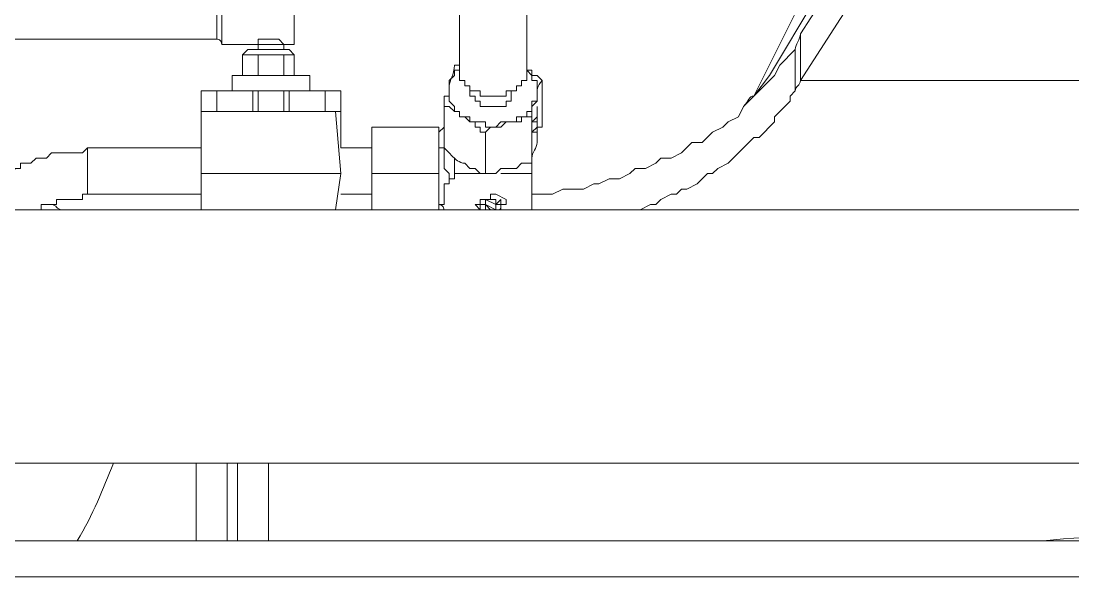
# Model space of a CAD drawing. Header units: millimetres. Extents: x 25083 to 52777, y 24772 to 45779.
# Drawn here: x 49649 to 49724.7, y 36572 to 36611.9 of the extents above; entities that cross this region are included whole.
import ezdxf

# ---------------------------------------------------------------- set-up
doc = ezdxf.new("R2010")
doc.units = ezdxf.units.MM

# ---------------------------------------------------------------- blocks, each defined once
blk = doc.blocks.new('zw$D2F4')
at = {"color": 7, "lineweight": 5}
for points in [[(778.74, 729.72), (778.74, 773.541)], [(773.541, 729.72), (773.541, 771.684)], [(773.169, 770.941), (773.169, 730.092)], [(827.759, 760.172), (826.274, 756.83), (825.902, 756.458), (824.417, 753.116), (822.189, 747.546), (820.703, 744.575), (819.961, 742.718), (818.847, 740.118), (817.361, 737.519), (816.247, 734.919), (811.791, 726.007)], [(815.133, 727.121), (829.987, 750.145)], [(790.623, 734.177), (790.623, 727.864)], [(795.451, 734.177), (795.451, 727.864)], [(773.169, 730.092), (756.458, 730.092)], [(776.14, 730.092), (776.14, 729.72)], [(776.883, 730.092), (776.14, 730.092)], [(776.883, 730.092), (777.626, 730.092)], [(777.626, 730.092), (777.997, 729.72)], [(815.133, 730.463), (815.133, 727.121)], [(776.14, 729.72), (773.541, 729.72)], [(775.026, 728.978), (775.398, 729.349)], [(776.14, 729.349), (775.398, 729.349)], [(776.14, 729.72), (776.14, 729.349)], [(776.883, 729.72), (776.14, 729.72)], [(776.883, 729.349), (776.14, 729.349)], [(776.883, 729.72), (777.997, 729.72)], [(776.883, 729.349), (777.997, 729.349)], [(778.74, 729.72), (777.997, 729.72)], [(777.997, 729.72), (777.997, 729.349)], [(777.997, 729.349), (778.368, 729.349)], [(778.74, 728.978), (778.368, 729.349)], [(814.762, 729.349), (814.762, 726.378)], [(775.026, 727.492), (775.026, 728.978)], [(775.026, 728.978), (775.769, 728.978), (776.14, 728.978)], [(776.14, 727.492), (776.14, 728.978)], [(776.14, 728.978), (776.883, 728.978)], [(776.883, 728.978), (777.997, 728.978)], [(777.997, 727.492), (777.997, 728.978)], [(777.997, 728.978), (778.74, 728.978)], [(778.74, 727.492), (778.74, 728.978)], [(790.623, 727.864), (790.252, 727.864), (790.252, 727.492), (789.881, 727.121), (789.881, 726.75)], [(791.366, 726.378), (791.366, 726.75), (790.995, 726.75), (790.995, 727.121), (790.623, 727.121), (790.623, 727.492), (790.623, 727.864)], [(795.451, 727.864), (795.451, 727.121), (795.08, 727.121), (795.08, 726.75), (794.708, 726.75), (794.708, 726.378), (794.337, 726.378)], [(795.451, 727.864), (795.822, 727.864), (795.822, 727.492), (796.194, 727.492), (796.565, 727.121)], [(796.194, 726.007), (796.194, 727.121), (795.822, 727.121), (795.822, 727.492), (795.451, 727.864)], [(774.284, 726.378), (774.284, 727.492)], [(775.398, 727.492), (774.284, 727.492)], [(775.398, 727.492), (775.026, 727.492)], [(775.026, 727.492), (776.14, 727.492)], [(775.769, 727.492), (775.398, 727.492)], [(776.883, 727.492), (775.769, 727.492)], [(776.14, 727.492), (776.883, 727.492)], [(776.883, 727.492), (777.997, 727.492)], [(776.883, 727.492), (777.997, 727.492)], [(777.997, 727.492), (778.368, 727.492)], [(777.997, 727.492), (778.74, 727.492)], [(778.368, 727.492), (778.74, 727.492)], [(778.368, 727.492), (779.854, 727.492)], [(779.854, 726.378), (779.854, 727.492)], [(796.565, 724.15), (796.565, 727.121)], [(815.133, 727.121), (901.288, 727.121)], [(772.055, 722.293), (772.055, 726.378)], [(772.055, 726.378), (775.769, 726.378)], [(773.169, 724.893), (773.169, 726.378)], [(775.769, 726.378), (775.769, 724.893)], [(775.769, 726.378), (776.14, 726.378)], [(776.14, 726.378), (775.769, 726.378)], [(776.883, 726.378), (775.769, 726.378)], [(776.14, 726.378), (776.14, 724.893)], [(776.883, 726.378), (776.14, 726.378)], [(776.883, 726.378), (777.997, 726.378)], [(776.883, 726.378), (778.368, 726.378)], [(777.997, 726.378), (777.997, 724.893)], [(778.368, 726.378), (777.997, 726.378)], [(778.368, 726.378), (778.368, 724.893)], [(778.368, 726.378), (782.082, 726.378)], [(780.968, 726.378), (780.968, 724.893)], [(782.082, 726.378), (782.082, 722.293)], [(789.509, 725.264), (789.509, 726.007), (789.881, 726.007), (789.881, 726.75)], [(789.881, 726.75), (789.881, 725.635), (790.252, 725.264), (790.252, 724.893), (790.623, 724.893), (790.623, 724.521), (790.995, 724.521)], [(793.223, 726.007), (792.109, 726.007), (792.109, 726.378), (791.366, 726.378)], [(791.737, 726.007), (791.366, 726.007), (791.366, 726.378)], [(794.337, 726.378), (794.337, 725.635), (793.966, 725.635), (793.966, 725.264), (793.594, 725.264), (792.109, 725.264), (792.109, 725.635), (791.737, 725.635), (791.737, 726.007)], [(794.337, 726.378), (793.966, 726.378), (793.966, 726.007), (793.223, 726.007)], [(803.621, 717.837), (804.364, 718.208), (804.735, 718.208), (805.106, 718.58), (805.849, 718.951), (806.22, 718.951), (806.592, 719.322), (806.963, 719.322), (807.706, 719.694), (808.449, 720.436), (808.82, 720.436), (809.191, 720.808), (809.934, 721.179), (811.791, 723.036), (812.162, 723.036), (813.276, 724.15), (813.276, 724.521), (813.648, 724.893), (814.39, 725.635), (814.39, 726.007), (814.762, 726.378)], [(793.966, 724.15), (794.708, 724.15), (794.708, 724.521), (795.451, 724.521), (795.451, 724.893), (795.822, 724.893), (795.822, 725.264), (795.822, 725.635), (796.194, 725.635), (796.194, 726.007)], [(796.194, 726.007), (796.194, 725.635), (795.822, 725.264), (795.822, 724.521)], [(772.055, 724.893), (772.055, 722.293)], [(772.055, 720.436), (772.055, 724.893)], [(781.711, 724.893), (772.055, 724.893)], [(776.14, 724.893), (772.055, 724.893)], [(782.082, 724.893), (777.997, 724.893)], [(782.082, 720.436), (781.711, 724.893)], [(789.509, 722.293), (789.509, 725.264)], [(790.995, 724.521), (790.623, 724.521), (790.623, 724.893), (790.252, 724.893), (789.881, 725.264), (789.509, 725.264)], [(796.194, 725.264), (796.194, 724.893)], [(796.194, 725.264), (796.194, 724.893)], [(796.194, 724.893), (796.194, 725.264)], [(796.194, 724.893), (796.194, 724.521)], [(796.194, 724.15), (796.194, 724.893)], [(796.194, 724.893), (796.194, 724.521)], [(796.194, 724.893), (796.194, 724.521)], [(790.995, 724.521), (791.366, 724.521), (791.366, 724.15), (792.48, 724.15), (792.48, 723.779), (793.223, 723.779), (793.594, 724.15), (793.966, 724.15)], [(792.48, 723.407), (792.109, 723.407), (792.109, 723.779), (791.737, 723.779), (791.737, 724.15), (791.366, 724.15), (790.995, 724.521)], [(793.966, 724.15), (793.594, 723.779), (792.851, 723.779), (792.48, 723.407)], [(795.822, 724.521), (795.08, 724.521), (795.08, 724.15), (793.966, 724.15)], [(795.822, 721.179), (795.822, 724.521)], [(796.194, 724.521), (796.194, 724.15), (795.822, 724.15), (795.822, 723.779)], [(796.194, 724.521), (796.194, 724.15)], [(796.194, 723.779), (796.194, 724.521)], [(796.194, 723.779), (796.194, 724.521)], [(796.194, 723.779), (796.194, 724.15)], [(796.194, 724.15), (796.194, 723.779)], [(796.194, 722.665), (796.194, 723.779), (796.565, 723.779), (796.565, 724.15)], [(784.31, 723.779), (784.31, 722.293)], [(789.138, 723.779), (784.31, 723.779)], [(784.31, 722.293), (784.31, 723.779)], [(789.138, 723.407), (789.138, 723.779)], [(789.138, 723.779), (789.138, 722.293)], [(789.138, 723.407), (789.509, 723.779)], [(789.509, 723.779), (789.509, 722.293), (789.138, 722.293)], [(789.138, 723.036), (789.138, 723.407)], [(792.48, 720.436), (792.48, 723.407)], [(795.822, 723.407), (795.822, 723.779)], [(796.194, 723.779), (795.822, 723.407)], [(795.822, 723.779), (795.822, 723.407)], [(795.822, 723.407), (796.194, 723.407), (796.194, 723.779)], [(763.885, 722.293), (763.514, 721.922), (761.286, 721.922), (760.915, 721.551), (760.172, 721.551), (759.801, 721.179), (759.058, 721.179), (759.058, 720.808), (758.686, 720.808), (758.315, 720.436), (757.944, 720.436), (757.572, 720.065), (757.201, 719.694), (755.344, 717.837)], [(763.885, 718.951), (763.885, 722.293)], [(772.055, 722.293), (763.885, 722.293)], [(784.31, 722.293), (782.082, 722.293)], [(784.31, 722.293), (784.31, 720.436)], [(784.31, 720.436), (784.31, 722.293)], [(789.138, 722.293), (789.138, 723.036)], [(789.138, 720.436), (789.138, 722.293)], [(789.138, 722.293), (789.138, 720.436)], [(789.509, 722.293), (789.509, 720.808), (789.881, 720.436), (789.881, 720.065)], [(790.252, 720.436), (790.252, 721.551)], [(795.822, 721.179), (795.822, 721.551)], [(795.822, 721.551), (795.822, 720.436)], [(790.995, 721.179), (791.366, 720.808), (791.737, 720.808), (792.109, 720.436), (792.48, 720.436)], [(792.48, 720.436), (793.223, 720.436), (793.594, 720.808), (793.966, 720.808)], [(793.966, 720.808), (794.708, 720.808), (795.08, 721.179), (795.822, 721.179)], [(772.055, 720.436), (772.055, 717.837)], [(772.055, 720.436), (782.082, 720.436)], [(782.082, 720.436), (772.055, 720.436)], [(772.055, 720.436), (772.055, 718.951)], [(773.169, 720.436), (772.055, 720.436)], [(773.912, 720.436), (773.169, 720.436)], [(775.026, 720.436), (773.912, 720.436)], [(775.769, 720.436), (775.026, 720.436)], [(776.512, 720.436), (775.769, 720.436)], [(777.254, 720.436), (776.512, 720.436)], [(778.368, 720.436), (777.254, 720.436)], [(779.111, 720.436), (778.368, 720.436)], [(779.854, 720.436), (779.111, 720.436)], [(780.597, 720.436), (779.854, 720.436)], [(782.082, 720.436), (780.597, 720.436)], [(782.082, 720.436), (781.711, 717.837)], [(784.31, 720.436), (784.31, 718.951)], [(789.138, 720.436), (784.31, 720.436)], [(784.31, 718.951), (784.31, 720.436)], [(789.138, 718.951), (789.138, 720.436)], [(789.138, 720.436), (789.138, 718.951)], [(789.881, 720.065), (789.881, 719.694), (789.509, 719.694), (789.509, 718.208), (789.138, 718.208)], [(790.252, 720.065), (789.881, 720.065)], [(790.252, 720.436), (790.252, 720.065)], [(792.109, 720.436), (790.252, 720.436)], [(795.822, 720.436), (793.594, 720.436)], [(795.822, 718.208), (795.822, 720.436)], [(763.885, 718.951), (763.514, 718.951), (763.514, 718.58), (761.657, 718.58), (761.657, 718.208), (760.543, 718.208), (760.543, 717.837)], [(772.055, 718.951), (763.885, 718.951)], [(772.055, 718.951), (763.885, 718.951)], [(772.055, 718.951), (763.885, 718.951)], [(784.31, 718.951), (782.082, 718.951)], [(784.31, 718.951), (784.31, 717.837)], [(784.31, 717.837), (784.31, 718.951)], [(789.138, 717.837), (789.138, 718.951)], [(792.109, 718.58), (792.109, 718.208), (791.737, 718.208)], [(792.109, 718.208), (792.109, 718.58)], [(792.851, 718.58), (792.109, 718.58)], [(792.48, 718.58), (792.109, 718.58)], [(792.109, 718.58), (792.109, 718.208)], [(792.48, 718.208), (792.48, 718.58)], [(793.223, 718.208), (792.48, 718.58)], [(793.223, 718.951), (792.851, 718.951), (792.851, 718.58)], [(793.223, 718.951), (792.851, 718.951), (792.851, 718.58)], [(793.223, 718.951), (792.851, 718.951), (792.851, 718.58)], [(792.851, 718.58), (793.223, 718.58)], [(793.966, 718.58), (793.223, 718.951)], [(793.966, 718.58), (793.223, 718.951)], [(793.966, 718.58), (793.223, 718.951)], [(793.223, 718.208), (793.594, 718.58)], [(793.223, 718.58), (793.223, 718.208)], [(793.594, 718.58), (793.594, 718.208), (793.223, 718.208)], [(793.223, 718.208), (793.594, 718.208), (793.594, 718.58)], [(793.594, 718.208), (793.966, 718.208), (793.966, 718.58)], [(793.594, 717.837), (793.594, 718.208), (793.966, 718.208), (793.966, 718.58)], [(793.594, 718.208), (793.966, 718.208), (793.966, 718.58)], [(527.701, 717.837), (948.822, 717.837)], [(791.737, 718.208), (792.109, 717.837)], [(791.737, 718.208), (792.109, 717.837)], [(792.109, 718.208), (792.109, 717.837)], [(792.48, 718.208), (792.109, 718.208)], [(792.48, 717.837), (792.48, 718.208)], [(792.48, 717.837), (792.48, 718.208)], [(792.48, 718.208), (792.851, 717.837)], [(793.223, 717.837), (792.48, 718.208)], [(792.48, 717.837), (792.851, 717.837)], [(793.223, 717.837), (793.223, 718.208)], [(793.223, 718.208), (793.594, 718.208)], [(793.223, 717.837), (793.223, 718.208)], [(795.822, 717.837), (795.822, 718.208)], [(529.558, 699.64), (948.822, 699.64)], [(771.684, 694.07), (771.684, 699.64)], [(773.912, 699.64), (773.912, 694.07)], [(774.655, 694.07), (774.655, 699.64)], [(776.883, 694.07), (776.883, 699.64)], [(890.148, 694.07), (527.33, 694.07)], [(650.25, 691.47), (890.148, 691.47)]]:
    blk.add_lwpolyline(points, dxfattribs=at)
at = {"color": 7, "lineweight": 0}
for points in [[(827.759, 755.344), (826.274, 752.745), (822.189, 744.575), (820.703, 741.975), (816.247, 733.063), (812.905, 727.492), (811.791, 726.007)], [(815.133, 730.463), (829.987, 753.487)], [(814.762, 729.349), (813.648, 728.235), (813.276, 727.492), (811.048, 725.264), (810.677, 724.521), (809.934, 724.15), (809.563, 723.779), (808.82, 723.407), (808.077, 722.665), (807.334, 722.665), (806.592, 721.922), (805.849, 721.551), (805.106, 721.551), (804.735, 721.179), (803.992, 720.808), (803.25, 720.808), (802.878, 720.436), (802.135, 720.065), (801.393, 720.065), (800.65, 719.694), (800.279, 719.694), (799.536, 719.322), (798.05, 719.322), (797.308, 718.951), (795.822, 718.951)]]:
    blk.add_lwpolyline(points, dxfattribs=at)
at = {"color": 7, "lineweight": 5}
for points in [[(773.541, 729.72), (773.541, 730.092), (773.169, 730.092), (773.169, 730.092)], [(790.252, 728.235), (790.252, 727.492), (789.881, 727.121), (789.881, 726.75)], [(790.623, 728.235), (790.252, 728.235), (790.252, 728.235), (790.252, 728.235)], [(796.565, 727.121), (796.194, 726.75), (796.194, 726.378), (796.194, 726.007)], [(815.133, 727.121), (815.133, 726.75), (814.762, 726.75), (814.762, 726.378)], [(811.048, 725.264), (811.419, 725.635), (811.419, 726.007), (811.791, 726.007)], [(796.194, 724.521), (796.194, 724.521), (796.194, 724.521), (796.194, 724.893)], [(796.194, 724.893), (796.194, 724.893), (796.194, 724.893), (796.194, 724.893)], [(796.194, 724.893), (796.194, 724.893), (796.194, 724.893), (796.194, 724.893)], [(796.194, 724.893), (796.194, 724.893), (796.194, 724.893), (796.194, 724.893)], [(796.194, 724.521), (795.822, 724.15), (795.822, 724.15), (795.822, 724.15)], [(795.822, 724.15), (795.822, 724.15), (795.822, 724.15), (795.822, 724.15)], [(795.822, 724.15), (795.822, 724.15), (795.822, 723.779), (795.822, 723.779)], [(796.194, 724.521), (796.194, 724.521), (796.194, 724.521), (796.194, 724.521)], [(796.194, 724.521), (796.194, 724.521), (796.194, 724.521), (796.194, 724.521)], [(796.194, 724.521), (796.194, 724.521), (796.194, 724.521), (796.194, 724.521)], [(796.194, 724.521), (796.194, 724.521), (796.194, 724.521), (796.194, 724.521)], [(796.194, 724.521), (796.194, 724.521), (796.194, 724.521), (796.194, 724.521)], [(795.822, 723.779), (795.822, 723.779), (795.822, 723.779), (795.822, 723.779)], [(795.822, 723.779), (795.822, 723.779), (795.822, 723.779), (795.822, 723.779)], [(795.822, 723.779), (795.822, 723.779), (795.822, 723.779), (795.822, 723.779)], [(795.822, 723.407), (795.822, 723.407), (795.822, 723.407), (795.822, 723.407)], [(796.194, 723.779), (796.194, 723.779), (796.194, 723.779), (796.194, 723.779)], [(796.194, 723.779), (796.194, 723.779), (796.194, 723.779), (796.194, 723.779)], [(789.138, 722.293), (789.138, 722.293), (789.138, 722.293), (789.138, 722.293)], [(789.509, 722.293), (789.881, 721.922), (789.881, 721.922), (790.252, 721.551)], [(795.822, 721.551), (795.822, 721.922), (796.194, 722.293), (796.194, 722.665)], [(790.252, 721.551), (790.252, 721.551), (790.623, 721.179), (790.995, 721.179)], [(789.138, 718.208), (789.138, 718.58), (789.138, 718.58), (789.138, 718.951)], [(793.223, 718.951), (793.223, 718.951), (793.223, 718.951), (793.223, 718.951)], [(761.286, 718.208), (761.657, 718.208), (761.657, 717.837), (762.029, 717.837)], [(789.138, 717.837), (789.138, 718.208), (789.138, 718.208), (789.138, 718.208)], [(789.138, 718.208), (789.138, 718.208), (789.509, 718.208), (789.509, 717.837)], [(792.851, 717.837), (792.851, 717.837), (792.851, 717.837), (792.851, 717.837)], [(793.223, 717.837), (793.594, 717.837), (793.594, 717.837), (793.594, 718.208)], [(793.223, 717.837), (793.223, 717.837), (793.223, 717.837), (793.223, 717.837)], [(763.143, 694.07), (764.257, 695.927), (765, 697.784), (765.742, 699.64)], [(832.587, 694.07), (840.385, 694.813), (848.927, 694.813), (856.725, 694.07)]]:
    blk.add_open_spline(points, degree=3, dxfattribs=at)
at = {"color": 7, "lineweight": 0}
for points in [[(815.133, 730.463), (815.133, 730.092), (814.762, 729.72), (814.762, 729.349)], [(811.419, 725.635), (811.419, 725.635), (811.419, 725.635), (811.791, 726.007)]]:
    blk.add_open_spline(points, degree=3, dxfattribs=at)

msp = doc.modelspace()

# ---------------------------------------------------------------- block references
msp.add_blockref('zw$D2F4', (48889.923, 35880.503))

doc.saveas('drawing.dxf')
